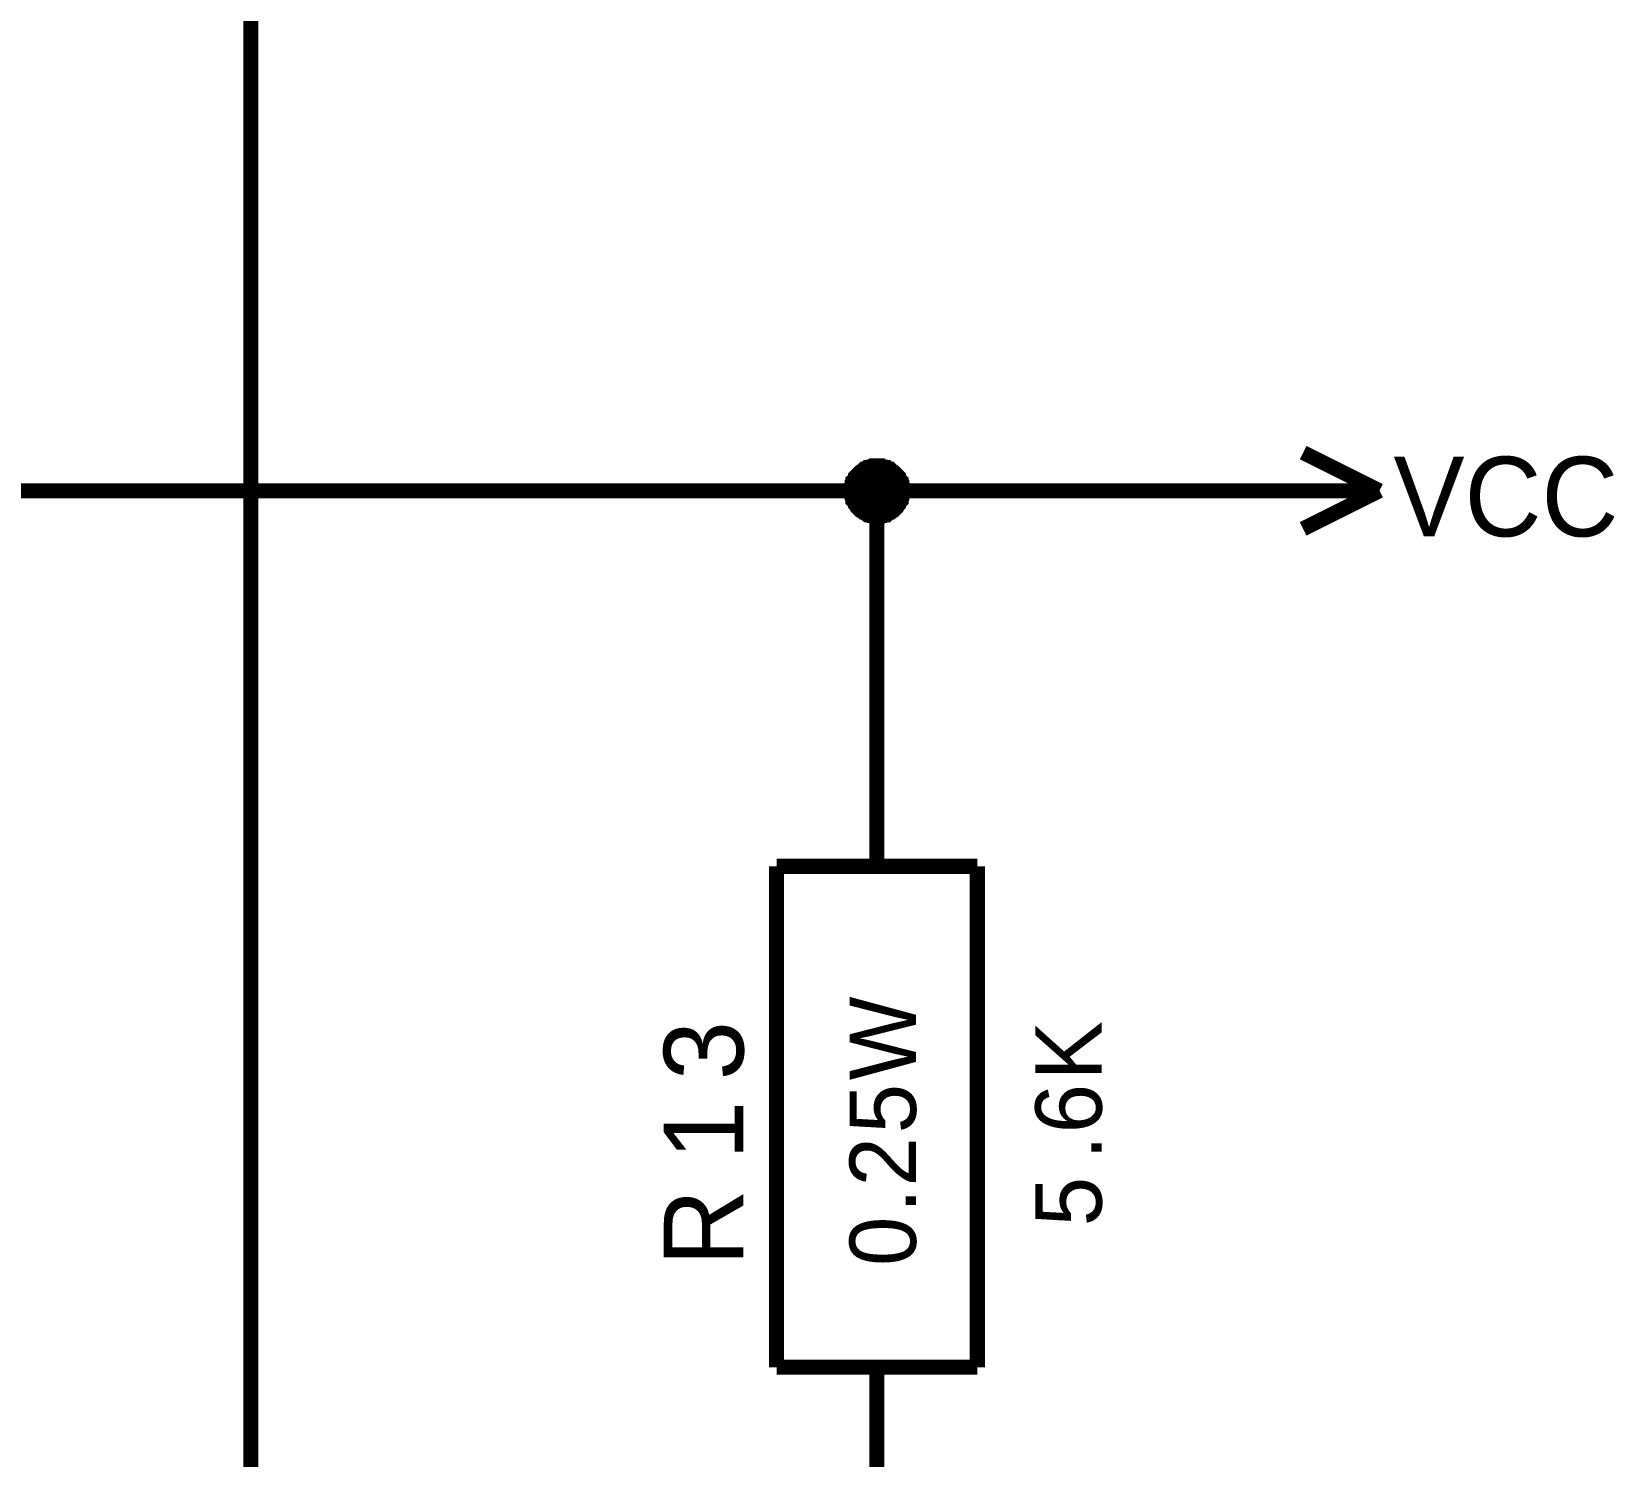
# Model space of a CAD drawing. Header units: millimetres. Extents: x 0 to 420, y 0 to 297.
# Drawn here: x 153.16 to 184.75, y 80.71 to 109.17 of the extents above; entities that cross this region are included whole.
import ezdxf

# ---------------------------------------------------------------- set-up
doc = ezdxf.new("R2010")
doc.units = ezdxf.units.MM
doc.layers.add('Sheet', color=255, linetype='Continuous')

msp = doc.modelspace()

# ---------------------------------------------------------------- linework, layer by layer
at = {"layer": 'Sheet'}
for points, const_width in [([(157.533, 117.485), (157.533, 74.995)], 0.3), ([(180.059, 99.999), (178.536, 100.761)], 0.3), ([(169.516, 99.999), (169.516, 100.032), (169.516, 100.049), (169.516, 100.082), (169.533, 100.098), (169.533, 100.132), (169.533, 100.148), (169.549, 100.165), (169.549, 100.198), (169.566, 100.214), (169.582, 100.231), (169.599, 100.264), (169.599, 100.281), (169.615, 100.297), (169.632, 100.314), (169.648, 100.33), (169.665, 100.347), (169.682, 100.363), (169.698, 100.38), (169.731, 100.396), (169.748, 100.413), (169.764, 100.43), (169.781, 100.43), (169.814, 100.446), (169.831, 100.463), (169.847, 100.463), (169.88, 100.479), (169.897, 100.479), (169.93, 100.479), (169.946, 100.496), (169.98, 100.496), (169.996, 100.496), (170.029, 100.496)], 0.3), ([(169.516, 99.999), (169.516, 100.032), (169.516, 100.049), (169.516, 100.082), (169.533, 100.098), (169.533, 100.132), (169.533, 100.148), (169.549, 100.165), (169.549, 100.198), (169.566, 100.214), (169.582, 100.231), (169.599, 100.264), (169.599, 100.281), (169.615, 100.297), (169.632, 100.314), (169.648, 100.33), (169.665, 100.347), (169.682, 100.363), (169.698, 100.38), (169.731, 100.396), (169.748, 100.413), (169.764, 100.43), (169.781, 100.43), (169.814, 100.446), (169.831, 100.463), (169.847, 100.463), (169.88, 100.479), (169.897, 100.479), (169.93, 100.479), (169.946, 100.496), (169.98, 100.496), (169.996, 100.496), (170.029, 100.496)], 0.3), ([(169.516, 99.999), (169.516, 100.032), (169.516, 100.049), (169.516, 100.082), (169.533, 100.098), (169.533, 100.132), (169.533, 100.148), (169.549, 100.165), (169.549, 100.198), (169.566, 100.214), (169.582, 100.231), (169.599, 100.264), (169.599, 100.281), (169.615, 100.297), (169.632, 100.314), (169.648, 100.33), (169.665, 100.347), (169.682, 100.363), (169.698, 100.38), (169.731, 100.396), (169.748, 100.413), (169.764, 100.43), (169.781, 100.43), (169.814, 100.446), (169.831, 100.463), (169.847, 100.463), (169.88, 100.479), (169.897, 100.479), (169.93, 100.479), (169.946, 100.496), (169.98, 100.496), (169.996, 100.496), (170.029, 100.496)], 0.3), ([(169.516, 99.999), (169.516, 100.032), (169.516, 100.049), (169.516, 100.082), (169.533, 100.098), (169.533, 100.132), (169.533, 100.148), (169.549, 100.165), (169.549, 100.198), (169.566, 100.214), (169.582, 100.231), (169.599, 100.264), (169.599, 100.281), (169.615, 100.297), (169.632, 100.314), (169.648, 100.33), (169.665, 100.347), (169.682, 100.363), (169.698, 100.38), (169.731, 100.396), (169.748, 100.413), (169.764, 100.43), (169.781, 100.43), (169.814, 100.446), (169.831, 100.463), (169.847, 100.463), (169.88, 100.479), (169.897, 100.479), (169.93, 100.479), (169.946, 100.496), (169.98, 100.496), (169.996, 100.496), (170.029, 100.496)], 0.3), ([(169.516, 99.999), (169.516, 100.032), (169.516, 100.049), (169.516, 100.082), (169.533, 100.098), (169.533, 100.132), (169.533, 100.148), (169.549, 100.165), (169.549, 100.198), (169.566, 100.214), (169.582, 100.231), (169.599, 100.264), (169.599, 100.281), (169.615, 100.297), (169.632, 100.314), (169.648, 100.33), (169.665, 100.347), (169.682, 100.363), (169.698, 100.38), (169.731, 100.396), (169.748, 100.413), (169.764, 100.43), (169.781, 100.43), (169.814, 100.446), (169.831, 100.463), (169.847, 100.463), (169.88, 100.479), (169.897, 100.479), (169.93, 100.479), (169.946, 100.496), (169.98, 100.496), (169.996, 100.496), (170.029, 100.496)], 0.0991), ([(169.516, 99.999), (169.516, 100.032), (169.516, 100.049), (169.516, 100.082), (169.533, 100.098), (169.533, 100.132), (169.533, 100.148), (169.549, 100.165), (169.549, 100.198), (169.566, 100.214), (169.582, 100.231), (169.599, 100.264), (169.599, 100.281), (169.615, 100.297), (169.632, 100.314), (169.648, 100.33), (169.665, 100.347), (169.682, 100.363), (169.698, 100.38), (169.731, 100.396), (169.748, 100.413), (169.764, 100.43), (169.781, 100.43), (169.814, 100.446), (169.831, 100.463), (169.847, 100.463), (169.88, 100.479), (169.897, 100.479), (169.93, 100.479), (169.946, 100.496), (169.98, 100.496), (169.996, 100.496), (170.029, 100.496)], 0.0991), ([(169.516, 99.999), (169.516, 100.032), (169.516, 100.049), (169.516, 100.082), (169.533, 100.098), (169.533, 100.132), (169.533, 100.148), (169.549, 100.165), (169.549, 100.198), (169.566, 100.214), (169.582, 100.231), (169.599, 100.264), (169.599, 100.281), (169.615, 100.297), (169.632, 100.314), (169.648, 100.33), (169.665, 100.347), (169.682, 100.363), (169.698, 100.38), (169.731, 100.396), (169.748, 100.413), (169.764, 100.43), (169.781, 100.43), (169.814, 100.446), (169.831, 100.463), (169.847, 100.463), (169.88, 100.479), (169.897, 100.479), (169.93, 100.479), (169.946, 100.496), (169.98, 100.496), (169.996, 100.496), (170.029, 100.496)], 0.0991), ([(169.516, 99.999), (169.516, 100.032), (169.516, 100.049), (169.516, 100.082), (169.533, 100.098), (169.533, 100.132), (169.533, 100.148), (169.549, 100.165), (169.549, 100.198), (169.566, 100.214), (169.582, 100.231), (169.599, 100.264), (169.599, 100.281), (169.615, 100.297), (169.632, 100.314), (169.648, 100.33), (169.665, 100.347), (169.682, 100.363), (169.698, 100.38), (169.731, 100.396), (169.748, 100.413), (169.764, 100.43), (169.781, 100.43), (169.814, 100.446), (169.831, 100.463), (169.847, 100.463), (169.88, 100.479), (169.897, 100.479), (169.93, 100.479), (169.946, 100.496), (169.98, 100.496), (169.996, 100.496), (170.029, 100.496)], 0.0991), ([(170.029, 100.496), (170.029, 100.496)], 0.3), ([(170.029, 100.496), (170.062, 100.496), (170.079, 100.496), (170.112, 100.496), (170.128, 100.479), (170.162, 100.479), (170.178, 100.479), (170.211, 100.463), (170.228, 100.463), (170.244, 100.446), (170.277, 100.43), (170.294, 100.43), (170.311, 100.413), (170.327, 100.396), (170.36, 100.38), (170.377, 100.363), (170.393, 100.347), (170.41, 100.33), (170.426, 100.314), (170.443, 100.297), (170.459, 100.281), (170.459, 100.264), (170.476, 100.231), (170.493, 100.214), (170.509, 100.198), (170.509, 100.165), (170.526, 100.148), (170.526, 100.132), (170.526, 100.098), (170.542, 100.082), (170.542, 100.049), (170.542, 100.032), (170.542, 99.999)], 0.3), ([(170.029, 100.496), (170.029, 100.496)], 0.3), ([(170.029, 100.496), (170.062, 100.496), (170.079, 100.496), (170.112, 100.496), (170.128, 100.479), (170.162, 100.479), (170.178, 100.479), (170.211, 100.463), (170.228, 100.463), (170.244, 100.446), (170.277, 100.43), (170.294, 100.43), (170.311, 100.413), (170.327, 100.396), (170.36, 100.38), (170.377, 100.363), (170.393, 100.347), (170.41, 100.33), (170.426, 100.314), (170.443, 100.297), (170.459, 100.281), (170.459, 100.264), (170.476, 100.231), (170.493, 100.214), (170.509, 100.198), (170.509, 100.165), (170.526, 100.148), (170.526, 100.132), (170.526, 100.098), (170.542, 100.082), (170.542, 100.049), (170.542, 100.032), (170.542, 99.999)], 0.3), ([(170.029, 100.496), (170.029, 100.496)], 0.3), ([(170.029, 100.496), (170.062, 100.496), (170.079, 100.496), (170.112, 100.496), (170.128, 100.479), (170.162, 100.479), (170.178, 100.479), (170.211, 100.463), (170.228, 100.463), (170.244, 100.446), (170.277, 100.43), (170.294, 100.43), (170.311, 100.413), (170.327, 100.396), (170.36, 100.38), (170.377, 100.363), (170.393, 100.347), (170.41, 100.33), (170.426, 100.314), (170.443, 100.297), (170.459, 100.281), (170.459, 100.264), (170.476, 100.231), (170.493, 100.214), (170.509, 100.198), (170.509, 100.165), (170.526, 100.148), (170.526, 100.132), (170.526, 100.098), (170.542, 100.082), (170.542, 100.049), (170.542, 100.032), (170.542, 99.999)], 0.3), ([(170.029, 100.496), (170.029, 100.496)], 0.3), ([(170.029, 100.496), (170.062, 100.496), (170.079, 100.496), (170.112, 100.496), (170.128, 100.479), (170.162, 100.479), (170.178, 100.479), (170.211, 100.463), (170.228, 100.463), (170.244, 100.446), (170.277, 100.43), (170.294, 100.43), (170.311, 100.413), (170.327, 100.396), (170.36, 100.38), (170.377, 100.363), (170.393, 100.347), (170.41, 100.33), (170.426, 100.314), (170.443, 100.297), (170.459, 100.281), (170.459, 100.264), (170.476, 100.231), (170.493, 100.214), (170.509, 100.198), (170.509, 100.165), (170.526, 100.148), (170.526, 100.132), (170.526, 100.098), (170.542, 100.082), (170.542, 100.049), (170.542, 100.032), (170.542, 99.999)], 0.3), ([(170.029, 100.496), (170.029, 100.496)], 0.0991), ([(170.029, 100.496), (170.062, 100.496), (170.079, 100.496), (170.112, 100.496), (170.128, 100.479), (170.162, 100.479), (170.178, 100.479), (170.211, 100.463), (170.228, 100.463), (170.244, 100.446), (170.277, 100.43), (170.294, 100.43), (170.311, 100.413), (170.327, 100.396), (170.36, 100.38), (170.377, 100.363), (170.393, 100.347), (170.41, 100.33), (170.426, 100.314), (170.443, 100.297), (170.459, 100.281), (170.459, 100.264), (170.476, 100.231), (170.493, 100.214), (170.509, 100.198), (170.509, 100.165), (170.526, 100.148), (170.526, 100.132), (170.526, 100.098), (170.542, 100.082), (170.542, 100.049), (170.542, 100.032), (170.542, 99.999)], 0.0991), ([(170.029, 100.496), (170.029, 100.496)], 0.0991), ([(170.029, 100.496), (170.062, 100.496), (170.079, 100.496), (170.112, 100.496), (170.128, 100.479), (170.162, 100.479), (170.178, 100.479), (170.211, 100.463), (170.228, 100.463), (170.244, 100.446), (170.277, 100.43), (170.294, 100.43), (170.311, 100.413), (170.327, 100.396), (170.36, 100.38), (170.377, 100.363), (170.393, 100.347), (170.41, 100.33), (170.426, 100.314), (170.443, 100.297), (170.459, 100.281), (170.459, 100.264), (170.476, 100.231), (170.493, 100.214), (170.509, 100.198), (170.509, 100.165), (170.526, 100.148), (170.526, 100.132), (170.526, 100.098), (170.542, 100.082), (170.542, 100.049), (170.542, 100.032), (170.542, 99.999)], 0.0991), ([(170.029, 100.496), (170.029, 100.496)], 0.0991), ([(170.029, 100.496), (170.062, 100.496), (170.079, 100.496), (170.112, 100.496), (170.128, 100.479), (170.162, 100.479), (170.178, 100.479), (170.211, 100.463), (170.228, 100.463), (170.244, 100.446), (170.277, 100.43), (170.294, 100.43), (170.311, 100.413), (170.327, 100.396), (170.36, 100.38), (170.377, 100.363), (170.393, 100.347), (170.41, 100.33), (170.426, 100.314), (170.443, 100.297), (170.459, 100.281), (170.459, 100.264), (170.476, 100.231), (170.493, 100.214), (170.509, 100.198), (170.509, 100.165), (170.526, 100.148), (170.526, 100.132), (170.526, 100.098), (170.542, 100.082), (170.542, 100.049), (170.542, 100.032), (170.542, 99.999)], 0.0991), ([(170.029, 100.496), (170.029, 100.496)], 0.0991), ([(170.029, 100.496), (170.062, 100.496), (170.079, 100.496), (170.112, 100.496), (170.128, 100.479), (170.162, 100.479), (170.178, 100.479), (170.211, 100.463), (170.228, 100.463), (170.244, 100.446), (170.277, 100.43), (170.294, 100.43), (170.311, 100.413), (170.327, 100.396), (170.36, 100.38), (170.377, 100.363), (170.393, 100.347), (170.41, 100.33), (170.426, 100.314), (170.443, 100.297), (170.459, 100.281), (170.459, 100.264), (170.476, 100.231), (170.493, 100.214), (170.509, 100.198), (170.509, 100.165), (170.526, 100.148), (170.526, 100.132), (170.526, 100.098), (170.542, 100.082), (170.542, 100.049), (170.542, 100.032), (170.542, 99.999)], 0.0991), ([(170.029, 99.999), (152.535, 99.999)], 0.3), ([(170.029, 99.486), (169.996, 99.486), (169.98, 99.486), (169.946, 99.486), (169.93, 99.502), (169.897, 99.502), (169.88, 99.502), (169.847, 99.519), (169.831, 99.519), (169.814, 99.535), (169.781, 99.552), (169.764, 99.569), (169.748, 99.569), (169.731, 99.585), (169.698, 99.602), (169.682, 99.618), (169.665, 99.635), (169.648, 99.651), (169.632, 99.668), (169.615, 99.701), (169.599, 99.718), (169.599, 99.734), (169.582, 99.751), (169.566, 99.784), (169.549, 99.8), (169.549, 99.817), (169.533, 99.85), (169.533, 99.867), (169.533, 99.9), (169.516, 99.916), (169.516, 99.949), (169.516, 99.966), (169.516, 99.999)], 0.3), ([(169.516, 99.999), (169.516, 99.999)], 0.3), ([(170.029, 99.486), (169.996, 99.486), (169.98, 99.486), (169.946, 99.486), (169.93, 99.502), (169.897, 99.502), (169.88, 99.502), (169.847, 99.519), (169.831, 99.519), (169.814, 99.535), (169.781, 99.552), (169.764, 99.569), (169.748, 99.569), (169.731, 99.585), (169.698, 99.602), (169.682, 99.618), (169.665, 99.635), (169.648, 99.651), (169.632, 99.668), (169.615, 99.701), (169.599, 99.718), (169.599, 99.734), (169.582, 99.751), (169.566, 99.784), (169.549, 99.8), (169.549, 99.817), (169.533, 99.85), (169.533, 99.867), (169.533, 99.9), (169.516, 99.916), (169.516, 99.949), (169.516, 99.966), (169.516, 99.999)], 0.3), ([(169.516, 99.999), (169.516, 99.999)], 0.3), ([(170.029, 99.486), (169.996, 99.486), (169.98, 99.486), (169.946, 99.486), (169.93, 99.502), (169.897, 99.502), (169.88, 99.502), (169.847, 99.519), (169.831, 99.519), (169.814, 99.535), (169.781, 99.552), (169.764, 99.569), (169.748, 99.569), (169.731, 99.585), (169.698, 99.602), (169.682, 99.618), (169.665, 99.635), (169.648, 99.651), (169.632, 99.668), (169.615, 99.701), (169.599, 99.718), (169.599, 99.734), (169.582, 99.751), (169.566, 99.784), (169.549, 99.8), (169.549, 99.817), (169.533, 99.85), (169.533, 99.867), (169.533, 99.9), (169.516, 99.916), (169.516, 99.949), (169.516, 99.966), (169.516, 99.999)], 0.3), ([(169.516, 99.999), (169.516, 99.999)], 0.3), ([(170.029, 99.486), (169.996, 99.486), (169.98, 99.486), (169.946, 99.486), (169.93, 99.502), (169.897, 99.502), (169.88, 99.502), (169.847, 99.519), (169.831, 99.519), (169.814, 99.535), (169.781, 99.552), (169.764, 99.569), (169.748, 99.569), (169.731, 99.585), (169.698, 99.602), (169.682, 99.618), (169.665, 99.635), (169.648, 99.651), (169.632, 99.668), (169.615, 99.701), (169.599, 99.718), (169.599, 99.734), (169.582, 99.751), (169.566, 99.784), (169.549, 99.8), (169.549, 99.817), (169.533, 99.85), (169.533, 99.867), (169.533, 99.9), (169.516, 99.916), (169.516, 99.949), (169.516, 99.966), (169.516, 99.999)], 0.3), ([(169.516, 99.999), (169.516, 99.999)], 0.3), ([(170.029, 94.998), (170.029, 99.999), (177.527, 99.999)], 0.3), ([(170.542, 99.999), (170.542, 99.966), (170.542, 99.949), (170.542, 99.916), (170.526, 99.9), (170.526, 99.867), (170.526, 99.85), (170.509, 99.817), (170.509, 99.8), (170.493, 99.784), (170.476, 99.751), (170.459, 99.734), (170.459, 99.718), (170.443, 99.701), (170.426, 99.668), (170.41, 99.651), (170.393, 99.635), (170.377, 99.618), (170.36, 99.602), (170.327, 99.585), (170.311, 99.569), (170.294, 99.569), (170.277, 99.552), (170.244, 99.535), (170.228, 99.519), (170.211, 99.519), (170.178, 99.502), (170.162, 99.502), (170.128, 99.502), (170.112, 99.486), (170.079, 99.486), (170.062, 99.486), (170.029, 99.486)], 0.3), ([(170.542, 99.999), (170.542, 99.966), (170.542, 99.949), (170.542, 99.916), (170.526, 99.9), (170.526, 99.867), (170.526, 99.85), (170.509, 99.817), (170.509, 99.8), (170.493, 99.784), (170.476, 99.751), (170.459, 99.734), (170.459, 99.718), (170.443, 99.701), (170.426, 99.668), (170.41, 99.651), (170.393, 99.635), (170.377, 99.618), (170.36, 99.602), (170.327, 99.585), (170.311, 99.569), (170.294, 99.569), (170.277, 99.552), (170.244, 99.535), (170.228, 99.519), (170.211, 99.519), (170.178, 99.502), (170.162, 99.502), (170.128, 99.502), (170.112, 99.486), (170.079, 99.486), (170.062, 99.486), (170.029, 99.486)], 0.3), ([(170.542, 99.999), (170.542, 99.966), (170.542, 99.949), (170.542, 99.916), (170.526, 99.9), (170.526, 99.867), (170.526, 99.85), (170.509, 99.817), (170.509, 99.8), (170.493, 99.784), (170.476, 99.751), (170.459, 99.734), (170.459, 99.718), (170.443, 99.701), (170.426, 99.668), (170.41, 99.651), (170.393, 99.635), (170.377, 99.618), (170.36, 99.602), (170.327, 99.585), (170.311, 99.569), (170.294, 99.569), (170.277, 99.552), (170.244, 99.535), (170.228, 99.519), (170.211, 99.519), (170.178, 99.502), (170.162, 99.502), (170.128, 99.502), (170.112, 99.486), (170.079, 99.486), (170.062, 99.486), (170.029, 99.486)], 0.3), ([(170.542, 99.999), (170.542, 99.966), (170.542, 99.949), (170.542, 99.916), (170.526, 99.9), (170.526, 99.867), (170.526, 99.85), (170.509, 99.817), (170.509, 99.8), (170.493, 99.784), (170.476, 99.751), (170.459, 99.734), (170.459, 99.718), (170.443, 99.701), (170.426, 99.668), (170.41, 99.651), (170.393, 99.635), (170.377, 99.618), (170.36, 99.602), (170.327, 99.585), (170.311, 99.569), (170.294, 99.569), (170.277, 99.552), (170.244, 99.535), (170.228, 99.519), (170.211, 99.519), (170.178, 99.502), (170.162, 99.502), (170.128, 99.502), (170.112, 99.486), (170.079, 99.486), (170.062, 99.486), (170.029, 99.486)], 0.3), ([(170.542, 99.999), (170.542, 99.999), (170.542, 99.999), (170.542, 99.999), (170.542, 99.999), (170.542, 99.999), (170.542, 99.999), (170.542, 99.999), (170.542, 99.999), (170.542, 99.999), (170.542, 99.999), (170.542, 99.999), (170.542, 99.999), (170.542, 99.999), (170.542, 99.999), (170.542, 99.999), (170.542, 99.999), (170.542, 99.999), (170.542, 99.999), (170.542, 99.999), (170.542, 99.999), (170.542, 99.999), (170.542, 99.999), (170.542, 99.999), (170.542, 99.999), (170.542, 99.999), (170.542, 99.999), (170.542, 99.999), (170.542, 99.999), (170.542, 99.999), (170.542, 99.999), (170.542, 99.999), (170.542, 99.999)], 0.3), ([(170.542, 99.999), (170.542, 99.999)], 0.3), ([(170.542, 99.999), (170.542, 99.999), (170.542, 99.999), (170.542, 99.999), (170.542, 99.999), (170.542, 99.999), (170.542, 99.999), (170.542, 99.999), (170.542, 99.999), (170.542, 99.999), (170.542, 99.999), (170.542, 99.999), (170.542, 99.999), (170.542, 99.999), (170.542, 99.999), (170.542, 99.999), (170.542, 99.999), (170.542, 99.999), (170.542, 99.999), (170.542, 99.999), (170.542, 99.999), (170.542, 99.999), (170.542, 99.999), (170.542, 99.999), (170.542, 99.999), (170.542, 99.999), (170.542, 99.999), (170.542, 99.999), (170.542, 99.999), (170.542, 99.999), (170.542, 99.999), (170.542, 99.999), (170.542, 99.999)], 0.3), ([(170.542, 99.999), (170.542, 99.999)], 0.3), ([(170.542, 99.999), (170.542, 99.999), (170.542, 99.999), (170.542, 99.999), (170.542, 99.999), (170.542, 99.999), (170.542, 99.999), (170.542, 99.999), (170.542, 99.999), (170.542, 99.999), (170.542, 99.999), (170.542, 99.999), (170.542, 99.999), (170.542, 99.999), (170.542, 99.999), (170.542, 99.999), (170.542, 99.999), (170.542, 99.999), (170.542, 99.999), (170.542, 99.999), (170.542, 99.999), (170.542, 99.999), (170.542, 99.999), (170.542, 99.999), (170.542, 99.999), (170.542, 99.999), (170.542, 99.999), (170.542, 99.999), (170.542, 99.999), (170.542, 99.999), (170.542, 99.999), (170.542, 99.999), (170.542, 99.999)], 0.3), ([(170.542, 99.999), (170.542, 99.999)], 0.3), ([(170.542, 99.999), (170.542, 99.999), (170.542, 99.999), (170.542, 99.999), (170.542, 99.999), (170.542, 99.999), (170.542, 99.999), (170.542, 99.999), (170.542, 99.999), (170.542, 99.999), (170.542, 99.999), (170.542, 99.999), (170.542, 99.999), (170.542, 99.999), (170.542, 99.999), (170.542, 99.999), (170.542, 99.999), (170.542, 99.999), (170.542, 99.999), (170.542, 99.999), (170.542, 99.999), (170.542, 99.999), (170.542, 99.999), (170.542, 99.999), (170.542, 99.999), (170.542, 99.999), (170.542, 99.999), (170.542, 99.999), (170.542, 99.999), (170.542, 99.999), (170.542, 99.999), (170.542, 99.999), (170.542, 99.999)], 0.3), ([(170.542, 99.999), (170.542, 99.999)], 0.3), ([(177.527, 99.999), (180.059, 99.999)], 0.3), ([(180.059, 99.999), (178.536, 99.237)], 0.3), ([(170.029, 99.486), (169.996, 99.486), (169.98, 99.486), (169.946, 99.486), (169.93, 99.502), (169.897, 99.502), (169.88, 99.502), (169.847, 99.519), (169.831, 99.519), (169.814, 99.535), (169.781, 99.552), (169.764, 99.569), (169.748, 99.569), (169.731, 99.585), (169.698, 99.602), (169.682, 99.618), (169.665, 99.635), (169.648, 99.651), (169.632, 99.668), (169.615, 99.701), (169.599, 99.718), (169.599, 99.734), (169.582, 99.751), (169.566, 99.784), (169.549, 99.8), (169.549, 99.817), (169.533, 99.85), (169.533, 99.867), (169.533, 99.9), (169.516, 99.916), (169.516, 99.949), (169.516, 99.966), (169.516, 99.999)], 0.0991), ([(169.516, 99.999), (169.516, 99.999)], 0.0991), ([(170.029, 99.486), (169.996, 99.486), (169.98, 99.486), (169.946, 99.486), (169.93, 99.502), (169.897, 99.502), (169.88, 99.502), (169.847, 99.519), (169.831, 99.519), (169.814, 99.535), (169.781, 99.552), (169.764, 99.569), (169.748, 99.569), (169.731, 99.585), (169.698, 99.602), (169.682, 99.618), (169.665, 99.635), (169.648, 99.651), (169.632, 99.668), (169.615, 99.701), (169.599, 99.718), (169.599, 99.734), (169.582, 99.751), (169.566, 99.784), (169.549, 99.8), (169.549, 99.817), (169.533, 99.85), (169.533, 99.867), (169.533, 99.9), (169.516, 99.916), (169.516, 99.949), (169.516, 99.966), (169.516, 99.999)], 0.0991), ([(169.516, 99.999), (169.516, 99.999)], 0.0991), ([(170.029, 99.486), (169.996, 99.486), (169.98, 99.486), (169.946, 99.486), (169.93, 99.502), (169.897, 99.502), (169.88, 99.502), (169.847, 99.519), (169.831, 99.519), (169.814, 99.535), (169.781, 99.552), (169.764, 99.569), (169.748, 99.569), (169.731, 99.585), (169.698, 99.602), (169.682, 99.618), (169.665, 99.635), (169.648, 99.651), (169.632, 99.668), (169.615, 99.701), (169.599, 99.718), (169.599, 99.734), (169.582, 99.751), (169.566, 99.784), (169.549, 99.8), (169.549, 99.817), (169.533, 99.85), (169.533, 99.867), (169.533, 99.9), (169.516, 99.916), (169.516, 99.949), (169.516, 99.966), (169.516, 99.999)], 0.0991), ([(169.516, 99.999), (169.516, 99.999)], 0.0991), ([(170.029, 99.486), (169.996, 99.486), (169.98, 99.486), (169.946, 99.486), (169.93, 99.502), (169.897, 99.502), (169.88, 99.502), (169.847, 99.519), (169.831, 99.519), (169.814, 99.535), (169.781, 99.552), (169.764, 99.569), (169.748, 99.569), (169.731, 99.585), (169.698, 99.602), (169.682, 99.618), (169.665, 99.635), (169.648, 99.651), (169.632, 99.668), (169.615, 99.701), (169.599, 99.718), (169.599, 99.734), (169.582, 99.751), (169.566, 99.784), (169.549, 99.8), (169.549, 99.817), (169.533, 99.85), (169.533, 99.867), (169.533, 99.9), (169.516, 99.916), (169.516, 99.949), (169.516, 99.966), (169.516, 99.999)], 0.0991), ([(169.516, 99.999), (169.516, 99.999)], 0.0991), ([(170.542, 99.999), (170.542, 99.966), (170.542, 99.949), (170.542, 99.916), (170.526, 99.9), (170.526, 99.867), (170.526, 99.85), (170.509, 99.817), (170.509, 99.8), (170.493, 99.784), (170.476, 99.751), (170.459, 99.734), (170.459, 99.718), (170.443, 99.701), (170.426, 99.668), (170.41, 99.651), (170.393, 99.635), (170.377, 99.618), (170.36, 99.602), (170.327, 99.585), (170.311, 99.569), (170.294, 99.569), (170.277, 99.552), (170.244, 99.535), (170.228, 99.519), (170.211, 99.519), (170.178, 99.502), (170.162, 99.502), (170.128, 99.502), (170.112, 99.486), (170.079, 99.486), (170.062, 99.486), (170.029, 99.486)], 0.0991), ([(170.542, 99.999), (170.542, 99.966), (170.542, 99.949), (170.542, 99.916), (170.526, 99.9), (170.526, 99.867), (170.526, 99.85), (170.509, 99.817), (170.509, 99.8), (170.493, 99.784), (170.476, 99.751), (170.459, 99.734), (170.459, 99.718), (170.443, 99.701), (170.426, 99.668), (170.41, 99.651), (170.393, 99.635), (170.377, 99.618), (170.36, 99.602), (170.327, 99.585), (170.311, 99.569), (170.294, 99.569), (170.277, 99.552), (170.244, 99.535), (170.228, 99.519), (170.211, 99.519), (170.178, 99.502), (170.162, 99.502), (170.128, 99.502), (170.112, 99.486), (170.079, 99.486), (170.062, 99.486), (170.029, 99.486)], 0.0991), ([(170.542, 99.999), (170.542, 99.966), (170.542, 99.949), (170.542, 99.916), (170.526, 99.9), (170.526, 99.867), (170.526, 99.85), (170.509, 99.817), (170.509, 99.8), (170.493, 99.784), (170.476, 99.751), (170.459, 99.734), (170.459, 99.718), (170.443, 99.701), (170.426, 99.668), (170.41, 99.651), (170.393, 99.635), (170.377, 99.618), (170.36, 99.602), (170.327, 99.585), (170.311, 99.569), (170.294, 99.569), (170.277, 99.552), (170.244, 99.535), (170.228, 99.519), (170.211, 99.519), (170.178, 99.502), (170.162, 99.502), (170.128, 99.502), (170.112, 99.486), (170.079, 99.486), (170.062, 99.486), (170.029, 99.486)], 0.0991), ([(170.542, 99.999), (170.542, 99.966), (170.542, 99.949), (170.542, 99.916), (170.526, 99.9), (170.526, 99.867), (170.526, 99.85), (170.509, 99.817), (170.509, 99.8), (170.493, 99.784), (170.476, 99.751), (170.459, 99.734), (170.459, 99.718), (170.443, 99.701), (170.426, 99.668), (170.41, 99.651), (170.393, 99.635), (170.377, 99.618), (170.36, 99.602), (170.327, 99.585), (170.311, 99.569), (170.294, 99.569), (170.277, 99.552), (170.244, 99.535), (170.228, 99.519), (170.211, 99.519), (170.178, 99.502), (170.162, 99.502), (170.128, 99.502), (170.112, 99.486), (170.079, 99.486), (170.062, 99.486), (170.029, 99.486)], 0.0991), ([(170.542, 99.999), (170.542, 99.999), (170.542, 99.999), (170.542, 99.999), (170.542, 99.999), (170.542, 99.999), (170.542, 99.999), (170.542, 99.999), (170.542, 99.999), (170.542, 99.999), (170.542, 99.999), (170.542, 99.999), (170.542, 99.999), (170.542, 99.999), (170.542, 99.999), (170.542, 99.999), (170.542, 99.999), (170.542, 99.999), (170.542, 99.999), (170.542, 99.999), (170.542, 99.999), (170.542, 99.999), (170.542, 99.999), (170.542, 99.999), (170.542, 99.999), (170.542, 99.999), (170.542, 99.999), (170.542, 99.999), (170.542, 99.999), (170.542, 99.999), (170.542, 99.999), (170.542, 99.999), (170.542, 99.999)], 0.0991), ([(170.542, 99.999), (170.542, 99.999)], 0.0991), ([(170.542, 99.999), (170.542, 99.999), (170.542, 99.999), (170.542, 99.999), (170.542, 99.999), (170.542, 99.999), (170.542, 99.999), (170.542, 99.999), (170.542, 99.999), (170.542, 99.999), (170.542, 99.999), (170.542, 99.999), (170.542, 99.999), (170.542, 99.999), (170.542, 99.999), (170.542, 99.999), (170.542, 99.999), (170.542, 99.999), (170.542, 99.999), (170.542, 99.999), (170.542, 99.999), (170.542, 99.999), (170.542, 99.999), (170.542, 99.999), (170.542, 99.999), (170.542, 99.999), (170.542, 99.999), (170.542, 99.999), (170.542, 99.999), (170.542, 99.999), (170.542, 99.999), (170.542, 99.999), (170.542, 99.999)], 0.0991), ([(170.542, 99.999), (170.542, 99.999)], 0.0991), ([(170.542, 99.999), (170.542, 99.999), (170.542, 99.999), (170.542, 99.999), (170.542, 99.999), (170.542, 99.999), (170.542, 99.999), (170.542, 99.999), (170.542, 99.999), (170.542, 99.999), (170.542, 99.999), (170.542, 99.999), (170.542, 99.999), (170.542, 99.999), (170.542, 99.999), (170.542, 99.999), (170.542, 99.999), (170.542, 99.999), (170.542, 99.999), (170.542, 99.999), (170.542, 99.999), (170.542, 99.999), (170.542, 99.999), (170.542, 99.999), (170.542, 99.999), (170.542, 99.999), (170.542, 99.999), (170.542, 99.999), (170.542, 99.999), (170.542, 99.999), (170.542, 99.999), (170.542, 99.999), (170.542, 99.999)], 0.0991), ([(170.542, 99.999), (170.542, 99.999)], 0.0991), ([(170.542, 99.999), (170.542, 99.999), (170.542, 99.999), (170.542, 99.999), (170.542, 99.999), (170.542, 99.999), (170.542, 99.999), (170.542, 99.999), (170.542, 99.999), (170.542, 99.999), (170.542, 99.999), (170.542, 99.999), (170.542, 99.999), (170.542, 99.999), (170.542, 99.999), (170.542, 99.999), (170.542, 99.999), (170.542, 99.999), (170.542, 99.999), (170.542, 99.999), (170.542, 99.999), (170.542, 99.999), (170.542, 99.999), (170.542, 99.999), (170.542, 99.999), (170.542, 99.999), (170.542, 99.999), (170.542, 99.999), (170.542, 99.999), (170.542, 99.999), (170.542, 99.999), (170.542, 99.999), (170.542, 99.999)], 0.0991), ([(170.542, 99.999), (170.542, 99.999)], 0.0991), ([(170.029, 92.498), (170.029, 94.998)], 0.3), ([(168.026, 92.498), (172.032, 92.498)], 0.3), ([(168.026, 82.496), (168.026, 92.498)], 0.3), ([(172.032, 82.496), (172.032, 92.498)], 0.3), ([(168.026, 82.496), (172.032, 82.496)], 0.3), ([(170.029, 82.496), (170.029, 79.996)], 0.3)]:
    msp.add_lwpolyline(points, dxfattribs=dict(at, const_width=const_width))
at = {"layer": 'Sheet', "const_width": 0.508}
msp.add_lwpolyline([(169.746, 100, 1), (170.254, 100, 1)], format="xyb", close=True, dxfattribs=at)

# ---------------------------------------------------------------- texts
at = {"layer": 'Sheet'}
msp.add_text('VCC', height=1.5897, dxfattribs=at).set_placement((180.34, 99.088))
for s, height, p in [('W', 1.325, (170.807, 88.226)), ('3', 1.59, (167.364, 88.226)), ('K', 1.325, (174.515, 88.226)), ('5', 1.325, (170.807, 87.166)), ('6', 1.325, (174.515, 87.166)), ('1', 1.59, (167.364, 86.636)), ('2', 1.325, (170.807, 86.106)), ('.', 1.325, (174.515, 86.636)), ('R', 1.59, (167.364, 84.517)), ('5', 1.325, (174.515, 85.311)), ('.', 1.325, (170.807, 85.576)), ('0', 1.325, (170.807, 84.517))]:
    msp.add_text(s, height=height, rotation=90, dxfattribs=at).set_placement(p)

doc.saveas('drawing.dxf')
